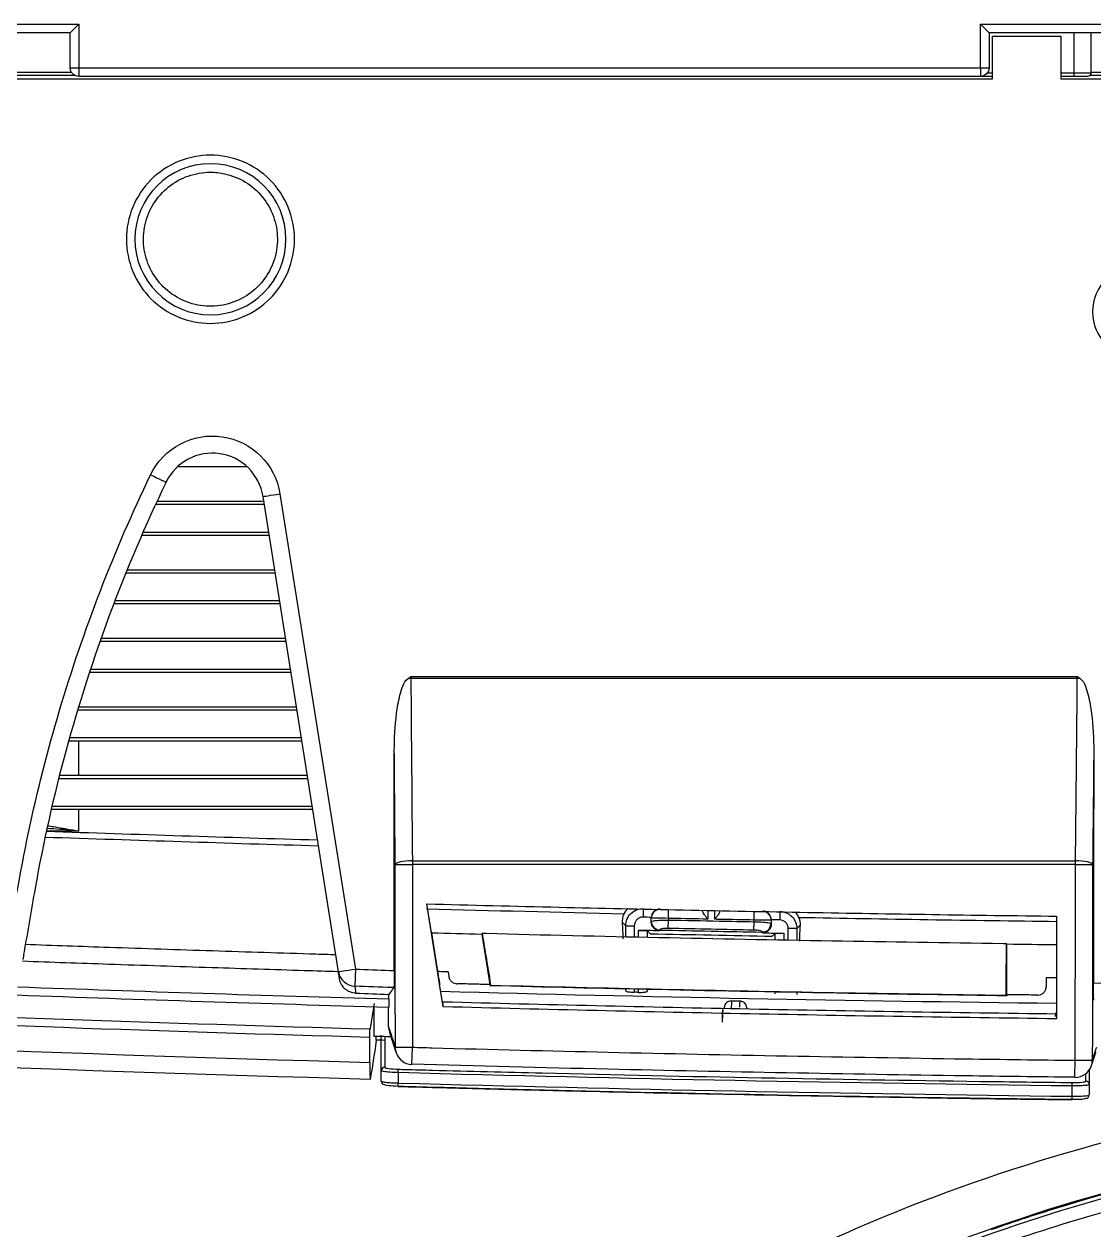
# Model space of a CAD drawing. Header units: millimetres. Extents: x 28 to 2974, y 8 to 3716.
# Drawn here: x 1768.4 to 1830.8, y 1207.4 to 1277.8 of the extents above; entities that cross this region are included whole.
import ezdxf

# ---------------------------------------------------------------- set-up
doc = ezdxf.new("R2010")
doc.units = ezdxf.units.MM
doc.layers.add('1LINE', color=7, linetype='CONTINUOUS')

msp = doc.modelspace()

# ---------------------------------------------------------------- linework, layer by layer
at = {"layer": '1LINE', "linetype": 'Continuous'}
for p, q in [((1760.193, 1277.801), (1771.543, 1277.801)), ((1771.043, 1277.301), (1760.693, 1277.301)), ((1771.543, 1277.801), (1771.043, 1277.301)), ((1771.043, 1275.251), (1771.043, 1277.301)), ((1771.543, 1277.801), (1771.543, 1275.251)), ((1824.193, 1275.251), (1824.193, 1277.801)), ((1824.193, 1277.801), (1835.543, 1277.801)), ((1824.193, 1277.801), (1824.693, 1277.301)), ((1835.043, 1277.301), (1824.693, 1277.301)), ((1824.693, 1277.301), (1824.693, 1275.251)), ((1829.66, 1274.951), (1829.66, 1277.301)), ((1830.643, 1277.301), (1830.643, 1274.951)), ((1824.893, 1277.101), (1828.893, 1277.101)), ((1824.893, 1274.601), (1824.893, 1277.101)), ((1828.893, 1277.101), (1828.893, 1274.601)), ((1771.543, 1275.251), (1771.543, 1274.751)), ((1771.543, 1275.251), (1824.193, 1275.251)), ((1824.193, 1275.251), (1824.193, 1274.751)), ((1764.893, 1274.601), (1824.893, 1274.601)), ((1771.325, 1274.801), (1766.576, 1274.801)), ((1766.644, 1275.001), (1771.11, 1275.001)), ((1824.193, 1274.751), (1771.543, 1274.751)), ((1824.893, 1274.751), (1824.193, 1274.751)), ((1824.593, 1274.951), (1824.893, 1274.951)), ((1828.893, 1274.951), (1829.66, 1274.951)), ((1829.657, 1274.751), (1828.893, 1274.751)), ((1828.893, 1274.601), (1888.893, 1274.601)), ((1830.443, 1274.751), (1829.657, 1274.751)), ((1829.66, 1274.951), (1830.643, 1274.951)), ((1835.325, 1274.801), (1830.576, 1274.801)), ((1830.644, 1275.001), (1835.11, 1275.001)), ((1781.383, 1251.961), (1777.3, 1251.961)), ((1782.379, 1249.761), (1776.023, 1249.761)), ((1776.116, 1249.961), (1782.347, 1249.961)), ((1786.707, 1222.495), (1782.304, 1250.233)), ((1783.292, 1250.39), (1787.695, 1222.652)), ((1782.665, 1247.961), (1775.215, 1247.961)), ((1775.303, 1248.161), (1782.633, 1248.161)), ((1783.014, 1245.761), (1774.291, 1245.761)), ((1774.372, 1245.961), (1782.982, 1245.961)), ((1773.66, 1244.161), (1783.268, 1244.161)), ((1783.3, 1243.961), (1773.583, 1243.961)), ((1783.649, 1241.761), (1772.778, 1241.761)), ((1772.848, 1241.961), (1783.617, 1241.961)), ((1783.935, 1239.961), (1772.165, 1239.961)), ((1772.231, 1240.161), (1783.903, 1240.161)), ((1790.934, 1239.726), (1829.849, 1239.726)), ((1829.847, 1239.613), (1790.935, 1239.613)), ((1771.533, 1237.961), (1784.252, 1237.961)), ((1771.556, 1237.961), (1771.556, 1237.991)), ((1784.284, 1237.761), (1771.472, 1237.761)), ((1784.57, 1235.961), (1770.95, 1235.961)), ((1771.006, 1236.161), (1784.538, 1236.161)), ((1771.556, 1233.961), (1771.556, 1235.961)), ((1784.919, 1233.761), (1770.367, 1233.761)), ((1770.417, 1233.961), (1784.887, 1233.961)), ((1769.979, 1232.161), (1785.173, 1232.161)), ((1785.205, 1231.961), (1769.932, 1231.961)), ((1771.556, 1230.701), (1771.556, 1231.961)), ((1771.556, 1230.701), (1769.689, 1230.701)), ((1791.021, 1228.975), (1791.021, 1228.75)), ((1791.021, 1228.975), (1829.743, 1228.975)), ((1829.743, 1228.75), (1791.021, 1228.75)), ((1829.743, 1228.75), (1829.743, 1228.975)), ((1792.821, 1220.451), (1791.867, 1226.46)), ((1791.961, 1225.869), (1791.867, 1226.46)), ((1804.501, 1226.18), (1804.49, 1225.68)), ((1805.974, 1225.614), (1805.984, 1226.114)), ((1808.271, 1226.084), (1808.271, 1225.567)), ((1808.676, 1225.559), (1808.676, 1226.076)), ((1810.974, 1225.514), (1810.983, 1226.014)), ((1812.487, 1226.02), (1812.478, 1225.52)), ((1792.119, 1224.875), (1792.073, 1225.165)), ((1803.275, 1225.389), (1803.277, 1225.387)), ((1803.479, 1224.529), (1803.479, 1225.18)), ((1803.479, 1225.18), (1803.979, 1225.18)), ((1803.979, 1225.18), (1803.979, 1224.517)), ((1804.974, 1225.423), (1804.974, 1225.629)), ((1804.974, 1225.387), (1804.974, 1225.399)), ((1805.964, 1225.027), (1805.974, 1225.516)), ((1805.974, 1225.614), (1805.974, 1225.516)), ((1810.964, 1224.927), (1810.974, 1225.416)), ((1810.974, 1225.416), (1810.974, 1225.514)), ((1811.974, 1225.534), (1811.974, 1225.509)), ((1811.974, 1225.509), (1811.974, 1225.302)), ((1811.974, 1225.279), (1811.974, 1225.266)), ((1828.633, 1225.741), (1828.633, 1219.752)), ((1792.135, 1224.772), (1792.495, 1222.508)), ((1795.079, 1224.726), (1795.079, 1224.696)), ((1795.079, 1224.696), (1795.547, 1221.746)), ((1804.233, 1224.511), (1804.233, 1224.913)), ((1804.733, 1224.898), (1804.733, 1224.5)), ((1812.215, 1224.351), (1812.215, 1224.748)), ((1812.715, 1224.743), (1812.715, 1224.342)), ((1813.469, 1225.02), (1812.969, 1225.02)), ((1812.969, 1224.337), (1812.969, 1225.02)), ((1813.469, 1225.02), (1813.469, 1224.327)), ((1825.733, 1224.128), (1825.714, 1224.129)), ((1825.733, 1224.128), (1825.737, 1224.098)), ((1825.737, 1221.158), (1825.737, 1224.098)), ((1787.695, 1222.652), (1787.659, 1221.653)), ((1793.105, 1222.488), (1793.147, 1222.223)), ((1792.777, 1220.729), (1792.614, 1221.755)), ((1828.033, 1222.141), (1828.033, 1221.639)), ((1789.654, 1220.915), (1789.654, 1221.179)), ((1803.479, 1221.38), (1803.479, 1221.495)), ((1803.979, 1221.483), (1803.979, 1221.3)), ((1804.233, 1221.294), (1804.233, 1221.477)), ((1804.733, 1221.465), (1804.733, 1221.353)), ((1812.215, 1221.202), (1812.215, 1221.318)), ((1813.469, 1221.293), (1813.469, 1221.179)), ((1788.789, 1218.728), (1788.789, 1220.444)), ((1788.543, 1217.208), (1788.543, 1218.664)), ((1790.993, 1217.092), (1791.021, 1218.091)), ((1789.203, 1216.112), (1789.203, 1216.716)), ((1790.203, 1216.608), (1790.208, 1216.807)), ((1829.711, 1216.331), (1829.723, 1217.331)), ((1790.197, 1215.806), (1790.203, 1216.004)), ((1790.203, 1216.608), (1790.203, 1216.004)), ((1829.545, 1215.834), (1829.547, 1216.033)), ((1790.197, 1215.806), (1790.197, 1215.806)), ((1829.544, 1215.231), (1829.545, 1215.834)), ((1830.545, 1215.91), (1830.544, 1215.307)), ((1829.542, 1215.033), (1829.544, 1215.231)), ((1829.542, 1215.032), (1829.542, 1215.033))]:
    msp.add_line(p, q, dxfattribs=at)
at = {"layer": '1LINE', "linetype": 'Continuous', "extrusion": (0, 0, -1)}
msp.add_circle((-1779.233, 1265.247), 4.41, dxfattribs=at)
at = {"layer": '1LINE', "linetype": 'Continuous', "extrusion": (3.83778e-22, 6.26757e-06, -1)}
msp.add_circle((-1833.436, 1261.012, 0.008), 2.7, dxfattribs=at)
at = {"layer": '1LINE', "linetype": 'Continuous', "extrusion": (6.12303e-17, -3.74928e-33, -1)}
for centre, radius, start, end in [((-1771.543, 1275.251), 0.5, 270, 0), ((-1830.443, 1274.951), 0.2, 180, 270)]:
    msp.add_arc(centre, radius, start, end, dxfattribs=at)
at = {"layer": '1LINE', "linetype": 'Continuous', "extrusion": (0, 0, -1)}
msp.add_arc((-1824.193, 1275.251), 0.5, 180, 270, dxfattribs=at)
at = {"layer": '1LINE', "linetype": 'Continuous', "extrusion": (3.83778e-22, 6.26757e-06, -1)}
msp.add_arc((-1779.341, 1249.763, 0.008), 4, 25.72412, 170.98068, dxfattribs=at)
at = {"layer": '1LINE', "linetype": 'Continuous', "extrusion": (-3.83778e-22, -6.26758e-06, 1)}
msp.add_arc((1779.341, 1249.763, -0.008), 3, 9.01932, 154.27588, dxfattribs=at)
at = {"layer": '1LINE', "linetype": 'Continuous'}
for centre, radius, start, end in [((1829.05, 1219.877), 0.5, 146.53984, 180), ((1791.021, 1218.091), 1, 197.95887, 268.42783), ((1829.723, 1217.331), 1, 269.32117, 341.71442)]:
    msp.add_arc(centre, radius, start, end, dxfattribs=at)
for centre, major_axis, ratio, start_param, end_param in [((1771.543, 1275.251), (0.5, 0), 0.000006, 3.141593, 4.712389), ((1824.193, 1275.251), (-0.5, 0), 0.000006, 1.570796, 3.141593), ((1829.657, 1274.951), (0, 0.2), 0.017452, 3.141593, 4.712389), ((1775.738, 1251.499), (0.901, -0.434), 0.000006, 4.712392, 6.283188), ((1783.292, 1250.39), (-0.988, -0.157), 0.000006, 0, 1.570794), ((1790.935, 1239.388), (-1, -0.008), 0.225398, 4.710568, 4.875109), ((1829.847, 1239.388), (-1, 0.01), 0.225395, 4.549664, 4.714603), ((1791.021, 1228.75), (-1, -0.008), 0.225398, 4.710568, 6.247356), ((1791.021, 1228.75), (-1, 0), 0.000006, 0.034907, 1.570796), ((1829.743, 1228.75), (-1, 0.01), 0.225395, 3.177422, 4.714603), ((1829.743, 1228.75), (-1, 0.002), 0.000006, 1.570796, 3.106663), ((1805.474, 1225.629), (-0.5, 0), 0.999962, 4.691197, 6.283185), ((1811.474, 1225.509), (0.5, 0), 0.999962, 0, 1.551934), ((1805.474, 1225.423), (0.5, 0), 0.978893, 3.141593, 4.691645), ((1787.695, 1222.652), (-0.988, -0.157), 0.000006, 0, 1.570794), ((1787.695, 1222.652), (-0.988, -0.157), 0.998705, 6.283166, 7.660641), ((1791.021, 1218.091), (0.951, 0.308), 0.993648, 2.826277, 3.1416), ((1791.021, 1218.091), (-1, 0), 0.000006, 0.034907, 1.570796), ((1789.403, 1216.716), (-0.2, 0), 0.994339, 4.684645, 6.283185), ((1829.723, 1217.331), (-1, 0.002), 0.000006, 1.570796, 3.106663), ((1829.723, 1217.331), (0.95, -0.314), 0.993798, 6.283174, 6.602433), ((1789.403, 1216.112), (0.2, 0), 0.994339, 3.141593, 4.684652), ((1830.345, 1215.911), (0.2, 0), 0.994344, 6.283179, 7.844359), ((1830.344, 1215.307), (-0.2, 0), 0.994344, 1.561176, 3.141586)]:
    msp.add_ellipse(centre, major_axis=major_axis, ratio=ratio, start_param=start_param, end_param=end_param, dxfattribs=at)
at = {"layer": '1LINE', "linetype": 'Continuous', "extrusion": (0, 0, -1)}
for centre, major_axis, ratio, start_param, end_param in [((1795.742, 1220.494), (0.794, -5), 0.008618, 3.704641, 4.467018), ((1825.741, 1220.494), (0, 5), 0.008727, 4.839736, 5.526365)]:
    msp.add_ellipse(centre, major_axis=major_axis, ratio=ratio, start_param=start_param, end_param=end_param, dxfattribs=at)
at = {"layer": '1LINE', "linetype": 'Continuous'}
for points, degree, knots in [([(1779.233, 1270.157), (1780.52, 1270.157), (1781.794, 1269.629), (1783.615, 1267.809), (1784.143, 1266.534), (1784.143, 1263.96), (1783.615, 1262.685), (1781.794, 1260.865), (1780.52, 1260.337), (1777.945, 1260.337), (1776.671, 1260.865), (1774.85, 1262.685), (1774.323, 1263.96), (1774.323, 1266.534), (1774.85, 1267.809), (1776.671, 1269.629), (1777.945, 1270.157), (1779.233, 1270.157)], 3, [0, 0, 0, 0, 0.125, 0.125, 0.25, 0.25, 0.375, 0.375, 0.5, 0.5, 0.625, 0.625, 0.75, 0.75, 0.875, 0.875, 1, 1, 1, 1]), ([(1779.234, 1269.157), (1778.795, 1269.157), (1778.351, 1269.082), (1777.526, 1268.792), (1777.132, 1268.574), (1776.449, 1268.027), (1776.149, 1267.691), (1775.685, 1266.949), (1775.514, 1266.533), (1775.322, 1265.679), (1775.298, 1265.23), (1775.399, 1264.361), (1775.526, 1263.929), (1775.909, 1263.142), (1776.171, 1262.776), (1776.793, 1262.161), (1777.161, 1261.902), (1777.952, 1261.527), (1778.385, 1261.405), (1779.255, 1261.313), (1779.705, 1261.341), (1780.556, 1261.542), (1780.971, 1261.717), (1781.708, 1262.189), (1782.041, 1262.492), (1782.58, 1263.18), (1782.795, 1263.576), (1783.076, 1264.405), (1783.147, 1264.849), (1783.138, 1265.724), (1783.058, 1266.167), (1782.76, 1266.99), (1782.538, 1267.381), (1781.984, 1268.059), (1781.645, 1268.355), (1780.898, 1268.812), (1780.481, 1268.978), (1779.784, 1269.128), (1779.507, 1269.157), (1779.234, 1269.157)], 3, [0, 0, 0, 0, 0.053693, 0.053693, 0.107394, 0.107394, 0.161094, 0.161094, 0.214788, 0.214788, 0.268483, 0.268483, 0.322177, 0.322177, 0.375876, 0.375876, 0.429576, 0.429576, 0.483277, 0.483277, 0.536977, 0.536977, 0.590672, 0.590672, 0.644367, 0.644367, 0.698061, 0.698061, 0.751759, 0.751759, 0.805459, 0.805459, 0.85916, 0.85916, 0.91286, 0.91286, 0.966555, 0.966555, 1, 1, 1, 1]), ([(1767.291, 1223.39), (1767.71, 1225.808), (1768.103, 1228.232), (1769.123, 1233.028), (1769.727, 1235.405), (1771.831, 1242.474), (1773.603, 1247.069), (1775.738, 1251.499)], 3, [0, 0, 0, 0, 0.25, 0.25, 0.5, 0.5, 1, 1, 1, 1]), ([(1776.639, 1251.065), (1774.231, 1246.067), (1772.261, 1240.782), (1770.076, 1232.757), (1769.475, 1230.071), (1768.877, 1226.702), (1768.774, 1226.095), (1768.557, 1224.842), (1768.428, 1224.092), (1768.298, 1223.342), (1768.277, 1223.219)], 3, [0, 0, 0, 0, 0.563505, 0.563505, 0.845258, 0.845258, 0.915696, 0.915696, 0.986135, 1, 1, 1, 1]), ([(1789.968, 1235.383), (1789.968, 1236.112), (1790.005, 1236.841), (1790.147, 1237.924), (1790.208, 1238.281), (1790.391, 1238.981), (1790.472, 1239.388), (1790.771, 1239.609)], 3, [0, 0, 0, 0, 0.5, 0.5, 0.75, 0.75, 1, 1, 1, 1]), ([(1790.771, 1239.609), (1790.823, 1239.647), (1790.876, 1239.685), (1790.93, 1239.724), (1790.932, 1239.725), (1790.934, 1239.726)], 3, [0, 0, 0, 0, 0.968409, 0.968409, 1, 1, 1, 1]), ([(1829.743, 1228.975), (1829.749, 1229.625), (1829.756, 1230.274), (1829.788, 1233.522), (1829.813, 1236.12), (1829.842, 1239.016), (1829.844, 1239.315), (1829.847, 1239.613)], 3, [0, 0, 0, 0, 0.183158, 0.183158, 0.915792, 0.915792, 1, 1, 1, 1]), ([(1829.849, 1239.726), (1829.851, 1239.725), (1829.853, 1239.724), (1829.907, 1239.685), (1829.96, 1239.647), (1830.012, 1239.609)], 3, [0, 0, 0, 0, 0.031801, 0.031801, 1, 1, 1, 1]), ([(1830.012, 1239.609), (1830.311, 1239.386), (1830.389, 1238.984), (1830.572, 1238.28), (1830.633, 1237.922), (1830.773, 1236.841), (1830.809, 1236.111), (1830.807, 1235.382)], 3, [0, 0, 0, 0, 0.25, 0.25, 0.5, 0.5, 1, 1, 1, 1]), ([(1790.022, 1228.75), (1790.016, 1229.399), (1790.011, 1230.049), (1789.993, 1232.26), (1789.981, 1233.822), (1789.968, 1235.383)], 3, [0, 0, 0, 0, 0.29373, 0.29373, 1, 1, 1, 1]), ([(1789.968, 1222.569), (1789.968, 1222.795), (1789.968, 1223.021), (1789.968, 1225.269), (1789.968, 1227.292), (1789.968, 1231.338), (1789.968, 1233.361), (1789.968, 1235.383)], 3, [0, 0, 0, 0, 0.052852, 0.052852, 0.526426, 0.526426, 1, 1, 1, 1]), ([(1830.807, 1235.382), (1830.789, 1233.469), (1830.77, 1231.557), (1830.748, 1229.345), (1830.745, 1229.047), (1830.742, 1228.748)], 3, [0, 0, 0, 0, 0.864958, 0.864958, 1, 1, 1, 1]), ([(1830.807, 1235.382), (1830.805, 1233.809), (1830.802, 1232.236), (1830.794, 1227.724), (1830.789, 1224.784), (1830.784, 1221.845)], 3, [0, 0, 0, 0, 0.348552, 0.348552, 1, 1, 1, 1]), ([(1771.556, 1230.701), (1771.061, 1230.75), (1770.427, 1230.813), (1769.795, 1230.85), (1769.657, 1230.857)], 3, [0, 0, 0, 0, 0.781645, 1, 1, 1, 1]), ([(1769.705, 1231.022), (1769.835, 1231.005), (1770.451, 1230.914), (1771.068, 1230.795), (1771.556, 1230.701)], 3, [0, 0, 0, 0, 0.210648, 1, 1, 1, 1]), ([(1858.461, 859.29), (1845.948, 859.283), (1833.459, 860.712), (1809.104, 866.4), (1797.472, 870.56), (1775.293, 881.515), (1764.734, 888.494), (1750.403, 900.581), (1745.888, 904.825), (1737.195, 913.585), (1733.032, 918.115), (1721.051, 932.12), (1713.747, 942.016), (1700.442, 962.872), (1694.421, 973.891), (1683.891, 996.439), (1679.396, 1007.898), (1671.757, 1031.135), (1668.598, 1042.91), (1663.638, 1066.78), (1661.818, 1078.869), (1659.316, 1103.31), (1658.652, 1115.674), (1658.128, 1140.267), (1658.258, 1152.49), (1658.853, 1176.822), (1659.291, 1188.933), (1660.26, 1210.736), (1660.788, 1220.441), (1661.424, 1230.111)], 3, [0, 0, 0, 0, 0.078081, 0.078081, 0.156162, 0.156162, 0.234242, 0.234242, 0.273283, 0.273283, 0.312323, 0.312323, 0.390404, 0.390404, 0.468485, 0.468485, 0.546565, 0.546565, 0.624646, 0.624646, 0.702727, 0.702727, 0.780808, 0.780808, 0.858888, 0.858888, 0.936969, 0.936969, 1, 1, 1, 1]), ([(1785.543, 1229.83), (1780.219, 1229.989), (1774.896, 1230.165), (1769.573, 1230.338), (1769.573, 1230.338), (1769.573, 1230.338)], 3, [0, 0, 0, 0, 0.999999, 0.999999, 1, 1, 1, 1]), ([(1785.488, 1230.173), (1780.207, 1230.33), (1774.926, 1230.505), (1769.645, 1230.676), (1769.645, 1230.676), (1769.645, 1230.676)], 3, [0, 0, 0, 0, 0.999997, 0.999997, 1, 1, 1, 1]), ([(1791.021, 1228.75), (1791.021, 1228.083), (1791.021, 1227.417), (1791.021, 1223.864), (1791.021, 1220.977), (1791.021, 1218.091)], 3, [0, 0, 0, 0, 0.187642, 0.187642, 1, 1, 1, 1]), ([(1829.723, 1217.331), (1829.724, 1217.998), (1829.725, 1218.664), (1829.731, 1221.998), (1829.736, 1224.664), (1829.741, 1227.804), (1829.742, 1228.277), (1829.743, 1228.75)], 3, [0, 0, 0, 0, 0.175147, 0.175147, 0.875735, 0.875735, 1, 1, 1, 1]), ([(1830.742, 1228.748), (1830.741, 1228.081), (1830.74, 1227.415), (1830.734, 1224.081), (1830.729, 1221.415), (1830.724, 1218.275), (1830.723, 1217.802), (1830.722, 1217.329)], 3, [0, 0, 0, 0, 0.175147, 0.175147, 0.875735, 0.875735, 1, 1, 1, 1]), ([(1664.649, 1226.015), (1663.908, 1214.06), (1663.323, 1202.055), (1661.956, 1166.671), (1661.257, 1143.218), (1662.555, 1107.901), (1663.409, 1096.075), (1666.27, 1072.533), (1668.254, 1060.877), (1673.521, 1037.841), (1676.796, 1026.459), (1684.638, 1003.972), (1689.224, 992.885), (1699.694, 971.425), (1705.551, 961.091), (1718.59, 941.265), (1725.798, 931.742), (1737.613, 918.264), (1741.691, 913.929), (1750.146, 905.601), (1754.512, 901.593), (1763.674, 894.065), (1768.468, 890.542), (1778.562, 884.066), (1783.832, 881.126), (1800.056, 873.305), (1811.262, 869.413), (1834.413, 864.127), (1846.438, 862.765), (1858.461, 862.771)], 3, [0, 0, 0, 0, 0.079119, 0.079119, 0.232599, 0.232599, 0.309339, 0.309339, 0.386079, 0.386079, 0.462819, 0.462819, 0.539559, 0.539559, 0.616299, 0.616299, 0.69304, 0.69304, 0.73141, 0.73141, 0.76978, 0.76978, 0.80815, 0.80815, 0.84652, 0.84652, 0.92326, 0.92326, 1, 1, 1, 1]), ([(1791.867, 1226.46), (1794.439, 1226.392), (1797.011, 1226.327), (1804.424, 1226.151), (1809.265, 1226.05), (1818.948, 1225.875), (1823.79, 1225.802), (1828.633, 1225.741)], 3, [0, 0, 0, 0, 0.209878, 0.209878, 0.604933, 0.604933, 1, 1, 1, 1]), ([(1792.073, 1225.165), (1792.073, 1225.165), (1792.072, 1225.17), (1792.068, 1225.196), (1792.063, 1225.225), (1792.05, 1225.307), (1792.042, 1225.361), (1792.022, 1225.485), (1792.01, 1225.557), (1791.986, 1225.708), (1791.974, 1225.789), (1791.961, 1225.869)], 3, [0, 0, 0, 0, 0.124916, 0.124916, 0.339931, 0.339931, 0.558757, 0.558757, 0.779435, 0.779435, 1, 1, 1, 1]), ([(1803.364, 1225.866), (1803.321, 1225.769), (1803.295, 1225.672), (1803.274, 1225.513), (1803.272, 1225.451), (1803.275, 1225.389)], 3, [0, 0, 0, 0, 0.60936, 0.60936, 1, 1, 1, 1]), ([(1803.622, 1226.186), (1803.547, 1226.125), (1803.482, 1226.053), (1803.404, 1225.939), (1803.383, 1225.903), (1803.364, 1225.866)], 3, [0, 0, 0, 0, 0.694072, 0.694072, 1, 1, 1, 1]), ([(1803.479, 1225.18), (1803.479, 1225.418), (1803.579, 1225.699), (1803.98, 1226.091), (1804.262, 1226.185), (1804.501, 1226.18)], 3, [0, 0, 0, 0, 0.5, 0.5, 1, 1, 1, 1]), ([(1805.484, 1226.159), (1805.428, 1226.154), (1805.316, 1226.145), (1805.158, 1226.057), (1805.016, 1225.905), (1804.988, 1225.748), (1804.974, 1225.67)], 3, [0, 0, 0, 0, 0.250957, 0.501577, 0.751525, 1, 1, 1, 1]), ([(1808.271, 1225.567), (1808.237, 1225.611), (1808.17, 1225.7), (1808.077, 1225.827), (1807.995, 1225.948), (1807.979, 1226.003), (1807.971, 1226.03)], 3, [0, 0, 0, 0, 0.250658, 0.50103, 0.750935, 1, 1, 1, 1]), ([(1808.976, 1226.01), (1808.969, 1225.983), (1808.953, 1225.93), (1808.872, 1225.812), (1808.778, 1225.688), (1808.71, 1225.602), (1808.676, 1225.559)], 3, [0, 0, 0, 0, 0.249116, 0.499008, 0.749361, 1, 1, 1, 1]), ([(1811.974, 1225.534), (1811.962, 1225.613), (1811.939, 1225.769), (1811.804, 1225.925), (1811.65, 1226.018), (1811.539, 1226.032), (1811.483, 1226.039)], 3, [0, 0, 0, 0, 0.248497, 0.498461, 0.749044, 1, 1, 1, 1]), ([(1812.487, 1226.02), (1812.72, 1226.016), (1812.991, 1225.915), (1813.373, 1225.526), (1813.469, 1225.254), (1813.469, 1225.02)], 3, [0, 0, 0, 0, 0.5, 0.5, 1, 1, 1, 1]), ([(1813.605, 1225.652), (1813.569, 1225.732), (1813.522, 1225.808), (1813.433, 1225.916), (1813.397, 1225.954), (1813.358, 1225.989)], 3, [0, 0, 0, 0, 0.630613, 0.630613, 1, 1, 1, 1]), ([(1803.479, 1225.18), (1803.44, 1225.221), (1803.4, 1225.261), (1803.333, 1225.33), (1803.305, 1225.358), (1803.277, 1225.387)], 3, [0, 0, 0, 0, 0.586446, 0.586446, 1, 1, 1, 1]), ([(1804.49, 1225.68), (1804.449, 1225.681), (1804.409, 1225.677), (1804.315, 1225.656), (1804.261, 1225.634), (1804.167, 1225.574), (1804.124, 1225.536), (1804.054, 1225.449), (1804.026, 1225.398), (1803.989, 1225.293), (1803.979, 1225.236), (1803.979, 1225.18)], 3, [0, 0, 0, 0, 0.151946, 0.151946, 0.363952, 0.363952, 0.575962, 0.575962, 0.787981, 0.787981, 1, 1, 1, 1]), ([(1804.974, 1225.423), (1804.994, 1225.438), (1805.033, 1225.467), (1805.305, 1225.497), (1805.632, 1225.515), (1805.865, 1225.516), (1805.974, 1225.516)], 3, [0, 0, 0, 0, 0.291836, 0.555744, 0.791761, 1, 1, 1, 1]), ([(1805.463, 1224.912), (1805.351, 1224.939), (1805.092, 1225.002), (1805.016, 1225.263), (1804.974, 1225.411)], 3, [0, 0, 0, 0, 0.433255, 1, 1, 1, 1]), ([(1805.463, 1224.887), (1805.41, 1224.888), (1805.357, 1224.899), (1805.259, 1224.937), (1805.213, 1224.964), (1805.126, 1225.033), (1805.086, 1225.077), (1805.021, 1225.177), (1804.996, 1225.236), (1804.977, 1225.326), (1804.974, 1225.356), (1804.974, 1225.387)], 3, [0, 0, 0, 0, 0.206865, 0.206865, 0.412445, 0.412445, 0.640585, 0.640585, 0.881872, 0.881872, 1, 1, 1, 1]), ([(1808.271, 1225.567), (1808.172, 1225.569), (1808.073, 1225.571), (1807.307, 1225.587), (1806.64, 1225.6), (1805.974, 1225.614)], 3, [0, 0, 0, 0, 0.129447, 0.129447, 1, 1, 1, 1]), ([(1805.974, 1225.516), (1806.959, 1225.496), (1807.945, 1225.476), (1809.612, 1225.443), (1810.293, 1225.429), (1810.974, 1225.416)], 3, [0, 0, 0, 0, 0.591399, 0.591399, 1, 1, 1, 1]), ([(1810.974, 1225.514), (1810.307, 1225.527), (1809.64, 1225.54), (1808.875, 1225.555), (1808.776, 1225.557), (1808.676, 1225.559)], 3, [0, 0, 0, 0, 0.870551, 0.870551, 1, 1, 1, 1]), ([(1810.974, 1225.416), (1811.109, 1225.412), (1811.418, 1225.403), (1811.86, 1225.362), (1811.934, 1225.324), (1811.974, 1225.302)], 3, [0, 0, 0, 0, 0.261407, 0.595005, 1, 1, 1, 1]), ([(1811.464, 1224.792), (1811.581, 1224.816), (1811.849, 1224.873), (1811.929, 1225.14), (1811.974, 1225.291)], 3, [0, 0, 0, 0, 0.434155, 1, 1, 1, 1]), ([(1811.974, 1225.266), (1811.974, 1225.21), (1811.964, 1225.154), (1811.927, 1225.048), (1811.899, 1224.998), (1811.829, 1224.91), (1811.786, 1224.872), (1811.691, 1224.813), (1811.638, 1224.791), (1811.545, 1224.77), (1811.504, 1224.766), (1811.464, 1224.766)], 3, [0, 0, 0, 0, 0.212389, 0.212389, 0.424778, 0.424778, 0.637164, 0.637164, 0.849542, 0.849542, 1, 1, 1, 1]), ([(1812.969, 1225.02), (1812.969, 1225.054), (1812.965, 1225.088), (1812.947, 1225.176), (1812.926, 1225.229), (1812.869, 1225.325), (1812.831, 1225.369), (1812.745, 1225.44), (1812.695, 1225.469), (1812.59, 1225.508), (1812.534, 1225.519), (1812.478, 1225.52)], 3, [0, 0, 0, 0, 0.129985, 0.129985, 0.347481, 0.347481, 0.564982, 0.564982, 0.782491, 0.782491, 1, 1, 1, 1]), ([(1813.671, 1225.219), (1813.643, 1225.191), (1813.615, 1225.164), (1813.548, 1225.098), (1813.508, 1225.059), (1813.469, 1225.02)], 3, [0, 0, 0, 0, 0.413584, 0.413584, 1, 1, 1, 1]), ([(1813.675, 1225.223), (1813.681, 1225.354), (1813.663, 1225.488), (1813.612, 1225.632), (1813.609, 1225.642), (1813.605, 1225.652)], 3, [0, 0, 0, 0, 0.933111, 0.933111, 1, 1, 1, 1]), ([(1792.119, 1224.875), (1792.123, 1224.847), (1792.128, 1224.819), (1792.133, 1224.784), (1792.134, 1224.778), (1792.135, 1224.772)], 3, [0, 0, 0, 0, 0.82353, 0.82353, 1, 1, 1, 1]), ([(1795.094, 1224.725), (1795.094, 1224.725), (1795.094, 1224.725), (1795.093, 1224.725), (1795.092, 1224.726), (1795.091, 1224.726), (1795.09, 1224.726), (1795.086, 1224.726), (1795.082, 1224.726), (1795.079, 1224.726)], 3, [0, 0, 0, 0, 0.017705, 0.017705, 0.160119, 0.160119, 0.269669, 0.269669, 1, 1, 1, 1]), ([(1825.711, 1224.129), (1825.645, 1224.13), (1825.579, 1224.131), (1822.18, 1224.177), (1818.847, 1224.229), (1812.149, 1224.346), (1808.783, 1224.412), (1802.052, 1224.556), (1798.687, 1224.634), (1795.247, 1224.722), (1795.17, 1224.724), (1795.094, 1224.725)], 3, [0, 0, 0, 0, 0.00649, 0.00649, 0.332928, 0.332928, 0.662698, 0.662698, 0.992503, 0.992503, 1, 1, 1, 1]), ([(1804.233, 1224.913), (1804.289, 1224.912), (1804.345, 1224.91), (1804.451, 1224.908), (1804.501, 1224.907), (1804.589, 1224.904), (1804.627, 1224.903), (1804.686, 1224.901), (1804.708, 1224.9), (1804.728, 1224.899), (1804.732, 1224.898), (1804.733, 1224.898)], 3, [0, 0, 0, 0, 0.216214, 0.216214, 0.432427, 0.432427, 0.648644, 0.648644, 0.86483, 0.86483, 1, 1, 1, 1]), ([(1805.463, 1224.887), (1805.3, 1224.89), (1805.137, 1224.894), (1804.892, 1224.899), (1804.81, 1224.901), (1804.563, 1224.906), (1804.398, 1224.909), (1804.233, 1224.913)], 3, [0, 0, 0, 0, 0.397713, 0.397713, 0.597206, 0.597206, 1, 1, 1, 1]), ([(1804.733, 1224.898), (1804.772, 1224.858), (1804.811, 1224.817), (1804.87, 1224.757), (1804.89, 1224.738), (1804.909, 1224.718)], 3, [0, 0, 0, 0, 0.668871, 0.668871, 1, 1, 1, 1]), ([(1805.964, 1225.027), (1805.909, 1225.028), (1805.853, 1225.027), (1805.749, 1225.022), (1805.7, 1225.018), (1805.613, 1225.005), (1805.575, 1224.998), (1805.515, 1224.98), (1805.492, 1224.969), (1805.468, 1224.95), (1805.463, 1224.942), (1805.463, 1224.933)], 3, [0, 0, 0, 0, 0.208844, 0.208844, 0.417596, 0.417596, 0.627728, 0.627728, 0.841816, 0.841816, 1, 1, 1, 1]), ([(1805.463, 1224.912), (1805.463, 1224.909), (1805.463, 1224.906), (1805.463, 1224.898), (1805.463, 1224.892), (1805.463, 1224.887)], 3, [0, 0, 0, 0, 0.344809, 0.344809, 1, 1, 1, 1]), ([(1811.465, 1224.813), (1811.465, 1224.821), (1811.46, 1224.83), (1811.437, 1224.85), (1811.415, 1224.861), (1811.354, 1224.882), (1811.316, 1224.891), (1811.229, 1224.907), (1811.18, 1224.913), (1811.076, 1224.923), (1811.02, 1224.926), (1810.964, 1224.927)], 3, [0, 0, 0, 0, 0.153201, 0.153201, 0.369387, 0.369387, 0.581116, 0.581116, 0.790477, 0.790477, 1, 1, 1, 1]), ([(1811.464, 1224.766), (1811.464, 1224.769), (1811.464, 1224.772), (1811.464, 1224.781), (1811.464, 1224.786), (1811.464, 1224.792)], 3, [0, 0, 0, 0, 0.344809, 0.344809, 1, 1, 1, 1]), ([(1811.464, 1224.766), (1811.634, 1224.763), (1811.804, 1224.76), (1812.056, 1224.755), (1812.137, 1224.754), (1812.384, 1224.749), (1812.55, 1224.746), (1812.715, 1224.743)], 3, [0, 0, 0, 0, 0.407359, 0.407359, 0.603658, 0.603658, 1, 1, 1, 1]), ([(1812.215, 1224.748), (1812.176, 1224.709), (1812.136, 1224.671), (1812.077, 1224.613), (1812.058, 1224.594), (1812.039, 1224.575)], 3, [0, 0, 0, 0, 0.668872, 0.668872, 1, 1, 1, 1]), ([(1812.215, 1224.748), (1812.215, 1224.749), (1812.226, 1224.749), (1812.264, 1224.749), (1812.292, 1224.749), (1812.363, 1224.748), (1812.406, 1224.748), (1812.501, 1224.747), (1812.555, 1224.746), (1812.644, 1224.744), (1812.68, 1224.744), (1812.715, 1224.743)], 3, [0, 0, 0, 0, 0.216095, 0.216095, 0.43219, 0.43219, 0.64828, 0.64828, 0.864389, 0.864389, 1, 1, 1, 1]), ([(1768.429, 1224.1), (1770.06, 1224.041), (1771.691, 1223.984), (1775.334, 1223.86), (1777.346, 1223.794), (1781.369, 1223.664), (1783.381, 1223.601), (1785.778, 1223.525), (1786.163, 1223.513), (1786.547, 1223.501)], 3, [0, 0, 0, 0, 0.270093, 0.270093, 0.603192, 0.603192, 0.936291, 0.936291, 1, 1, 1, 1]), ([(1786.707, 1222.495), (1786.041, 1222.516), (1785.374, 1222.537), (1782.914, 1222.615), (1781.12, 1222.672), (1777.313, 1222.795), (1775.301, 1222.861), (1771.611, 1222.986), (1769.934, 1223.045), (1768.257, 1223.106)], 3, [0, 0, 0, 0, 0.108342, 0.108342, 0.400073, 0.400073, 0.727281, 0.727281, 1, 1, 1, 1]), ([(1776.927, 887.005), (1776.575, 887.221), (1774.57, 888.462), (1767.38, 893.155), (1757.781, 900.673), (1747.57, 910.142), (1737.635, 920.32), (1724.232, 935.913), (1708.677, 958.186), (1694.014, 985.308), (1684.227, 1008.985), (1678.581, 1025.955), (1675.679, 1035.784), (1672.969, 1045.755), (1670.039, 1058.363), (1667.287, 1073.637), (1665.613, 1086.235), (1664.573, 1096.468), (1663.921, 1104.522), (1663.437, 1112.409), (1662.972, 1122.735), (1662.552, 1140.564), (1662.918, 1166.586), (1663.943, 1195.739), (1664.862, 1214.416), (1665.362, 1222.731)], 3, [0, 0, 0, 0, 0.003326, 0.018954, 0.069033, 0.101108, 0.130921, 0.183397, 0.266267, 0.348763, 0.430815, 0.471925, 0.492528, 0.513208, 0.554991, 0.596556, 0.638042, 0.657363, 0.679557, 0.703332, 0.721206, 0.763086, 0.847474, 0.931824, 1, 1, 1, 1]), ([(1786.771, 1222.092), (1786.766, 1222.126), (1786.76, 1222.159), (1786.739, 1222.293), (1786.723, 1222.394), (1786.707, 1222.495)], 3, [0, 0, 0, 0, 0.249678, 0.249678, 1, 1, 1, 1]), ([(1787.695, 1222.652), (1788.361, 1222.627), (1789.027, 1222.603), (1789.785, 1222.576), (1789.876, 1222.573), (1789.968, 1222.569)], 3, [0, 0, 0, 0, 0.87926, 0.87926, 1, 1, 1, 1]), ([(1789.968, 1222.569), (1789.968, 1222.457), (1789.967, 1222.344), (1789.965, 1222.133), (1789.963, 1222.032), (1789.958, 1221.857), (1789.955, 1221.781), (1789.948, 1221.663), (1789.945, 1221.619), (1789.939, 1221.582), (1789.937, 1221.574), (1789.935, 1221.571)], 3, [0, 0, 0, 0, 0.221912, 0.221912, 0.443836, 0.443836, 0.665598, 0.665598, 0.88728, 0.88728, 1, 1, 1, 1]), ([(1792.495, 1222.508), (1792.497, 1222.494), (1792.499, 1222.481), (1792.517, 1222.364), (1792.533, 1222.263), (1792.571, 1222.028), (1792.592, 1221.892), (1792.614, 1221.755)], 3, [0, 0, 0, 0, 0.050893, 0.050893, 0.450253, 0.450253, 1, 1, 1, 1]), ([(1793.105, 1222.488), (1792.938, 1222.493), (1792.771, 1222.499), (1792.567, 1222.505), (1792.531, 1222.506), (1792.495, 1222.508)], 3, [0, 0, 0, 0, 0.820929, 0.820929, 1, 1, 1, 1]), ([(1767.995, 1221.617), (1767.996, 1221.617), (1767.998, 1221.617), (1771.598, 1221.485), (1775.197, 1221.36), (1782.415, 1221.126), (1786.034, 1221.017), (1789.654, 1220.915)], 3, [0, 0, 0, 0, 0.000228, 0.000228, 0.498735, 0.498735, 1, 1, 1, 1]), ([(1787.723, 1221.248), (1787.611, 1221.252), (1787.499, 1221.276), (1787.29, 1221.358), (1787.192, 1221.417), (1787.022, 1221.563), (1786.949, 1221.652), (1786.832, 1221.854), (1786.79, 1221.972), (1786.771, 1222.092)], 3, [0, 0, 0, 0, 0.244507, 0.244507, 0.489001, 0.489001, 0.733693, 0.733693, 1, 1, 1, 1]), ([(1789.935, 1221.571), (1789.906, 1221.572), (1789.878, 1221.573), (1789.119, 1221.601), (1788.389, 1221.627), (1787.659, 1221.653)], 3, [0, 0, 0, 0, 0.03748, 0.03748, 1, 1, 1, 1]), ([(1787.659, 1221.653), (1787.664, 1221.62), (1787.669, 1221.586), (1787.691, 1221.451), (1787.707, 1221.35), (1787.723, 1221.248)], 3, [0, 0, 0, 0, 0.248129, 0.248129, 1, 1, 1, 1]), ([(1793.147, 1222.223), (1793.149, 1222.213), (1793.151, 1222.203), (1793.165, 1222.137), (1793.187, 1222.084), (1793.246, 1221.987), (1793.285, 1221.944), (1793.351, 1221.89), (1793.376, 1221.873), (1793.45, 1221.832), (1793.504, 1221.813), (1793.582, 1221.8), (1793.606, 1221.798), (1793.629, 1221.797)], 3, [0, 0, 0, 0, 0.04332, 0.04332, 0.288208, 0.288208, 0.533175, 0.533175, 0.657049, 0.657049, 0.8991, 0.8991, 1, 1, 1, 1]), ([(1795.547, 1221.746), (1795.26, 1221.754), (1794.973, 1221.761), (1794.334, 1221.778), (1793.981, 1221.787), (1793.629, 1221.796)], 3, [0, 0, 0, 0, 0.449164, 0.449164, 1, 1, 1, 1]), ([(1825.733, 1221.093), (1822.648, 1221.135), (1819.563, 1221.182), (1812.745, 1221.299), (1809.012, 1221.371), (1802.039, 1221.522), (1798.801, 1221.599), (1795.562, 1221.682)], 3, [0, 0, 0, 0, 0.306696, 0.306696, 0.677927, 0.677927, 1, 1, 1, 1]), ([(1795.591, 1221.715), (1798.923, 1221.63), (1802.255, 1221.552), (1808.939, 1221.408), (1812.291, 1221.343), (1818.994, 1221.225), (1822.346, 1221.174), (1825.698, 1221.129)], 3, [0, 0, 0, 0, 0.332083, 0.332083, 0.666039, 0.666039, 1, 1, 1, 1]), ([(1827.526, 1221.135), (1827.535, 1221.135), (1827.543, 1221.135), (1827.607, 1221.137), (1827.663, 1221.149), (1827.752, 1221.184), (1827.788, 1221.204), (1827.866, 1221.259), (1827.907, 1221.3), (1827.972, 1221.392), (1827.997, 1221.444), (1828.026, 1221.544), (1828.033, 1221.592), (1828.033, 1221.639)], 3, [0, 0, 0, 0, 0.031594, 0.031594, 0.242887, 0.242887, 0.393048, 0.393048, 0.606769, 0.606769, 0.820406, 0.820406, 1, 1, 1, 1]), ([(1828.633, 1222.134), (1828.5, 1222.135), (1828.366, 1222.137), (1828.166, 1222.139), (1828.1, 1222.14), (1828.033, 1222.141)], 3, [0, 0, 0, 0, 0.665283, 0.665283, 1, 1, 1, 1]), ([(1830.815, 1220.846), (1830.811, 1220.852), (1830.807, 1220.878), (1830.8, 1220.965), (1830.797, 1221.026), (1830.791, 1221.176), (1830.789, 1221.266), (1830.786, 1221.463), (1830.784, 1221.572), (1830.784, 1221.736), (1830.784, 1221.79), (1830.784, 1221.845)], 3, [0, 0, 0, 0, 0.223316, 0.223316, 0.446633, 0.446633, 0.669924, 0.669924, 0.893101, 0.893101, 1, 1, 1, 1]), ([(1830.784, 1221.845), (1833.059, 1221.819), (1835.334, 1221.796), (1838.767, 1221.766), (1839.925, 1221.757), (1841.193, 1221.748), (1841.304, 1221.747), (1841.415, 1221.746)], 3, [0, 0, 0, 0, 0.642071, 0.642071, 0.968774, 0.968774, 1, 1, 1, 1]), ([(1789.634, 1220.419), (1786.016, 1220.52), (1782.398, 1220.629), (1775.158, 1220.864), (1771.536, 1220.989), (1767.84, 1221.125), (1767.766, 1221.128), (1767.693, 1221.131)], 3, [0, 0, 0, 0, 0.494662, 0.494662, 0.989914, 0.989914, 1, 1, 1, 1]), ([(1789.654, 1220.915), (1789.654, 1220.859), (1789.653, 1220.803), (1789.652, 1220.697), (1789.651, 1220.647), (1789.649, 1220.559), (1789.647, 1220.521), (1789.644, 1220.462), (1789.642, 1220.44), (1789.638, 1220.416), (1789.636, 1220.413), (1789.634, 1220.419)], 3, [0, 0, 0, 0, 0.20082, 0.20082, 0.401646, 0.401646, 0.602381, 0.602381, 0.80311, 0.80311, 1, 1, 1, 1]), ([(1789.935, 1221.571), (1789.89, 1221.509), (1789.846, 1221.447), (1789.752, 1221.316), (1789.703, 1221.248), (1789.654, 1221.179)], 3, [0, 0, 0, 0, 0.473431, 0.473431, 1, 1, 1, 1]), ([(1803.479, 1221.38), (1803.48, 1221.372), (1803.49, 1221.364), (1803.529, 1221.348), (1803.557, 1221.341), (1803.629, 1221.327), (1803.673, 1221.321), (1803.77, 1221.31), (1803.824, 1221.306), (1803.912, 1221.302), (1803.946, 1221.301), (1803.979, 1221.3)], 3, [0, 0, 0, 0, 0.218969, 0.218969, 0.437974, 0.437974, 0.656362, 0.656362, 0.872892, 0.872892, 1, 1, 1, 1]), ([(1804.233, 1221.294), (1804.288, 1221.293), (1804.344, 1221.293), (1804.449, 1221.296), (1804.499, 1221.299), (1804.586, 1221.306), (1804.624, 1221.311), (1804.684, 1221.323), (1804.706, 1221.33), (1804.728, 1221.342), (1804.732, 1221.348), (1804.733, 1221.353)], 3, [0, 0, 0, 0, 0.213378, 0.213378, 0.426726, 0.426726, 0.640585, 0.640585, 0.856193, 0.856193, 1, 1, 1, 1]), ([(1827.526, 1221.134), (1827.194, 1221.139), (1826.861, 1221.143), (1826.265, 1221.151), (1826.001, 1221.154), (1825.737, 1221.158)], 3, [0, 0, 0, 0, 0.557452, 0.557452, 1, 1, 1, 1]), ([(1828.633, 1220.028), (1822.656, 1220.102), (1816.68, 1220.197), (1804.728, 1220.43), (1798.752, 1220.569), (1792.777, 1220.729)], 3, [0, 0, 0, 0, 0.499987, 0.499987, 1, 1, 1, 1]), ([(1828.633, 1219.752), (1822.663, 1219.825), (1816.694, 1219.92), (1804.757, 1220.153), (1798.789, 1220.291), (1792.821, 1220.451)], 3, [0, 0, 0, 0, 0.499987, 0.499987, 1, 1, 1, 1]), ([(1809.126, 1219.555), (1809.126, 1219.558), (1809.127, 1219.561), (1809.128, 1219.648), (1809.13, 1219.733), (1809.133, 1219.889), (1809.135, 1219.964), (1809.138, 1220.093), (1809.139, 1220.15), (1809.141, 1220.234), (1809.141, 1220.265), (1809.142, 1220.299), (1809.142, 1220.301), (1809.142, 1220.28), (1809.141, 1220.256), (1809.14, 1220.185), (1809.139, 1220.135), (1809.136, 1220.014), (1809.135, 1219.944), (1809.132, 1219.841), (1809.132, 1219.814), (1809.131, 1219.786)], 3, [0, 0, 0, 0, 0.004063, 0.004063, 0.124685, 0.124685, 0.243688, 0.243688, 0.366207, 0.366207, 0.483982, 0.483982, 0.601982, 0.601982, 0.716574, 0.716574, 0.837518, 0.837518, 0.958051, 0.958051, 1, 1, 1, 1]), ([(1809.657, 1220.786), (1809.638, 1220.787), (1809.599, 1220.786), (1809.52, 1220.774), (1809.428, 1220.739), (1809.339, 1220.666), (1809.269, 1220.556), (1809.23, 1220.443), (1809.213, 1220.368), (1809.209, 1220.351)], 3, [0, 0, 0, 0, 0.061126, 0.12617, 0.276352, 0.460807, 0.679662, 0.92983, 1, 1, 1, 1]), ([(1809.652, 1220.786), (1809.653, 1220.787), (1809.652, 1220.777), (1809.649, 1220.63), (1809.644, 1220.397), (1809.643, 1220.354)], 3, [0, 0, 0, 0, 0.111546, 0.844162, 1, 1, 1, 1]), ([(1810.145, 1220.426), (1810.145, 1220.439), (1810.147, 1220.55), (1810.151, 1220.7), (1810.153, 1220.772), (1810.153, 1220.777), (1810.153, 1220.776)], 3, [0, 0, 0, 0, 0.058764, 0.49521, 0.866586, 1, 1, 1, 1]), ([(1810.573, 1220.319), (1810.572, 1220.327), (1810.559, 1220.4), (1810.528, 1220.516), (1810.463, 1220.638), (1810.379, 1220.716), (1810.29, 1220.757), (1810.21, 1220.773), (1810.172, 1220.775), (1810.153, 1220.776)], 3, [0, 0, 0, 0, 0.035946, 0.30121, 0.531073, 0.722478, 0.875007, 0.93966, 1, 1, 1, 1]), ([(1790.022, 1220.027), (1790.022, 1219.917), (1790.022, 1219.633), (1790.022, 1219.162), (1790.022, 1218.627), (1790.022, 1218.266), (1790.022, 1218.091)], 3, [0, 0, 0, 0, 0.17, 0.44, 0.73, 1, 1, 1, 1]), ([(1788.543, 1218.664), (1788.543, 1218.72), (1788.543, 1218.777), (1788.543, 1218.882), (1788.544, 1218.933), (1788.545, 1219.02), (1788.546, 1219.058), (1788.547, 1219.118), (1788.548, 1219.139), (1788.55, 1219.156), (1788.55, 1219.159), (1788.55, 1219.161)], 3, [0, 0, 0, 0, 0.230561, 0.230561, 0.461128, 0.461128, 0.691606, 0.691606, 0.922001, 0.922001, 1, 1, 1, 1]), ([(1789.203, 1216.716), (1789.203, 1216.833), (1789.203, 1217.215), (1789.203, 1217.524), (1789.203, 1217.716), (1789.203, 1218.008), (1789.203, 1218.236), (1789.203, 1218.515), (1789.203, 1218.795)], 2, [0, 0, 0, 0.25, 0.25, 0.5, 0.5, 0.75, 0.75, 1, 1, 1]), ([(1789.634, 1219.284), (1789.65, 1219.233), (1789.666, 1219.183), (1789.725, 1218.999), (1789.768, 1218.866), (1789.881, 1218.52), (1789.951, 1218.308), (1790.022, 1218.091)], 3, [0, 0, 0, 0, 0.123469, 0.123469, 0.456362, 0.456362, 1, 1, 1, 1]), ([(1789.77, 1218.701), (1789.692, 1218.703), (1789.614, 1218.705), (1789.287, 1218.714), (1789.038, 1218.721), (1788.789, 1218.728)], 3, [0, 0, 0, 0, 0.238819, 0.238819, 1, 1, 1, 1]), ([(1788.912, 1218.506), (1788.911, 1218.498), (1788.91, 1218.5), (1788.908, 1218.523), (1788.907, 1218.544), (1788.905, 1218.602), (1788.905, 1218.639), (1788.904, 1218.695), (1788.904, 1218.708), (1788.904, 1218.722)], 3, [0, 0, 0, 0, 0.303431, 0.303431, 0.606853, 0.606853, 0.910394, 0.910394, 1, 1, 1, 1]), ([(1791.021, 1218.091), (1791.41, 1218.081), (1791.799, 1218.07), (1795.609, 1217.967), (1799.03, 1217.882), (1805.931, 1217.724), (1809.412, 1217.652), (1816.374, 1217.523), (1819.855, 1217.465), (1825.465, 1217.384), (1827.594, 1217.356), (1829.723, 1217.331)], 3, [0, 0, 0, 0, 0.030162, 0.030162, 0.295368, 0.295368, 0.565175, 0.565175, 0.834982, 0.834982, 1, 1, 1, 1]), ([(1830.722, 1217.329), (1830.771, 1217.476), (1830.82, 1217.622), (1830.906, 1217.879), (1830.943, 1217.991), (1830.98, 1218.104)], 3, [0, 0, 0, 0, 0.565928, 0.565928, 1, 1, 1, 1]), ([(1788.543, 1217.208), (1788.543, 1217.096), (1788.543, 1216.983), (1788.544, 1216.771), (1788.545, 1216.67), (1788.548, 1216.495), (1788.549, 1216.419), (1788.552, 1216.3), (1788.554, 1216.256), (1788.557, 1216.217), (1788.558, 1216.209), (1788.56, 1216.207), (1788.561, 1216.208), (1788.562, 1216.213)], 3, [0, 0, 0, 0, 0.201525, 0.201525, 0.403048, 0.403048, 0.604604, 0.604604, 0.806137, 0.806137, 0.926683, 0.926683, 1, 1, 1, 1]), ([(1790.203, 1216.608), (1790.083, 1216.613), (1789.791, 1216.624), (1789.332, 1216.663), (1789.249, 1216.697), (1789.203, 1216.716)], 3, [0, 0, 0, 0, 0.231347, 0.565377, 1, 1, 1, 1]), ([(1790.208, 1216.807), (1790.342, 1216.803), (1790.475, 1216.799), (1791.141, 1216.781), (1791.674, 1216.767), (1794.34, 1216.695), (1796.473, 1216.641), (1807.136, 1216.383), (1815.669, 1216.22), (1825.983, 1216.077), (1827.765, 1216.054), (1829.547, 1216.033)], 3, [0, 0, 0, 0, 0.010166, 0.010166, 0.050829, 0.050829, 0.213484, 0.213484, 0.864117, 0.864117, 1, 1, 1, 1]), ([(1829.711, 1216.337), (1827.581, 1216.362), (1825.451, 1216.39), (1819.839, 1216.471), (1816.357, 1216.528), (1809.392, 1216.658), (1805.91, 1216.73), (1798.616, 1216.897), (1794.805, 1216.993), (1790.994, 1217.097)], 3, [0, 0, 0, 0, 0.165018, 0.165018, 0.434825, 0.434825, 0.704631, 0.704631, 1, 1, 1, 1]), ([(1830.547, 1216.821), (1830.546, 1216.65), (1830.546, 1216.409), (1830.545, 1216.024), (1830.545, 1215.91)], 2, [0, 0, 0, 0.438715, 0.438715, 1, 1, 1]), ([(1789.203, 1216.112), (1789.23, 1216.097), (1789.28, 1216.07), (1789.599, 1216.037), (1789.917, 1216.014), (1790.118, 1216.007), (1790.203, 1216.004)], 3, [0, 0, 0, 0, 0.336326, 0.615443, 0.836801, 1, 1, 1, 1]), ([(1790.197, 1215.806), (1790.963, 1215.785), (1792.219, 1215.751), (1793.975, 1215.705), (1795.465, 1215.666), (1796.965, 1215.629), (1798.465, 1215.592), (1799.965, 1215.556), (1803.714, 1215.468), (1810.464, 1215.324), (1817.107, 1215.207), (1821.393, 1215.142), (1822.572, 1215.124), (1823.751, 1215.107), (1824.923, 1215.091), (1826.086, 1215.076), (1827.624, 1215.056), (1828.775, 1215.042), (1829.542, 1215.033)], 3, [0, 0, 0, 0, 0.058409, 0.095782, 0.133907, 0.172032, 0.210157, 0.248282, 0.286406, 0.496094, 0.762968, 0.792924, 0.822879, 0.852834, 0.88279, 0.912228, 0.941535, 1, 1, 1, 1]), ([(1829.542, 1215.032), (1829.408, 1215.034), (1829.275, 1215.035), (1828.608, 1215.043), (1828.075, 1215.05), (1825.409, 1215.083), (1823.276, 1215.113), (1812.61, 1215.274), (1804.078, 1215.447), (1793.764, 1215.709), (1791.981, 1215.756), (1790.197, 1215.806)], 3, [0, 0, 0, 0, 0.010165, 0.010165, 0.050823, 0.050823, 0.213455, 0.213455, 0.864002, 0.864002, 1, 1, 1, 1]), ([(1808.479, 1203.389), (1815.903, 1207.433), (1823.866, 1210.609), (1836.695, 1213.911), (1841.126, 1214.751), (1845.609, 1215.302)], 3, [0, 0, 0, 0, 0.66071, 0.66071, 1, 1, 1, 1]), ([(1829.544, 1215.231), (1829.691, 1215.232), (1830.011, 1215.234), (1830.441, 1215.261), (1830.508, 1215.291), (1830.544, 1215.307)], 3, [0, 0, 0, 0, 0.283284, 0.616691, 1, 1, 1, 1]), ([(1830.545, 1215.91), (1830.525, 1215.898), (1830.485, 1215.874), (1830.212, 1215.85), (1829.886, 1215.835), (1829.654, 1215.835), (1829.545, 1215.834)], 3, [0, 0, 0, 0, 0.292612, 0.556823, 0.792608, 1, 1, 1, 1]), ([(1858.461, 1213.259), (1856.309, 1213.259), (1854.11, 1213.19), (1849.79, 1212.913), (1847.64, 1212.705), (1841.22, 1211.875), (1836.955, 1211.039), (1824.479, 1207.759), (1816.686, 1204.586), (1809.437, 1200.57)], 3, [0, 0, 0, 0, 0.125, 0.125, 0.25, 0.25, 0.5, 0.5, 1, 1, 1, 1]), ([(1856.469, 1213.175), (1847.1, 1212.995), (1837.798, 1211.496), (1827.57, 1208.374), (1826.178, 1207.916), (1824.8, 1207.429)], 3, [0, 0, 0, 0, 0.862531, 0.862531, 1, 1, 1, 1]), ([(1813.625, 1202.483), (1820.061, 1205.678), (1827.104, 1208.284), (1841.541, 1211.844), (1848.919, 1212.824), (1856.453, 1212.97)], 3, [0, 0, 0, 0, 0.5, 0.5, 1, 1, 1, 1]), ([(1808.479, 1203.389), (1785.554, 1204.989), (1762.63, 1206.609), (1716.751, 1209.461), (1693.796, 1210.674), (1670.837, 1211.809)], 3, [0, 0, 0, 0, 0.5, 0.5, 1, 1, 1, 1]), ([(1856.45, 1212.17), (1854.806, 1212.115), (1851.62, 1212.008), (1847.011, 1211.571), (1842.722, 1210.982), (1837.79, 1210.089), (1832.152, 1208.754), (1825.815, 1206.799), (1820.735, 1204.855), (1816.743, 1203.112), (1814.795, 1202.163), (1813.78, 1201.669)], 3, [0, 0, 0, 0, 0.109847, 0.212895, 0.30949, 0.399877, 0.549503, 0.699815, 0.849879, 0.921756, 1, 1, 1, 1])]:
    msp.add_open_spline(points, degree=degree, knots=knots, dxfattribs=at)
for points, degree in [([(1790.934, 1239.726), (1790.934, 1239.688), (1790.934, 1239.65), (1790.935, 1239.613)], 3), ([(1790.935, 1239.613), (1790.964, 1236.067), (1790.992, 1232.521), (1791.021, 1228.975)], 3), ([(1829.847, 1239.613), (1829.848, 1239.65), (1829.849, 1239.688), (1829.849, 1239.726)], 3), ([(1790.022, 1220.027), (1790.022, 1222.935), (1790.022, 1225.842), (1790.022, 1228.75)], 3), ([(1803.364, 1225.866), (1799.527, 1225.954), (1795.691, 1226.051), (1791.855, 1226.158)], 3), ([(1803.275, 1225.389), (1803.289, 1225.054), (1803.304, 1224.728), (1803.318, 1224.414)], 3), ([(1804.974, 1225.67), (1804.813, 1225.673), (1804.651, 1225.677), (1804.49, 1225.68)], 3), ([(1804.974, 1225.629), (1804.974, 1225.638), (1804.974, 1225.646), (1804.974, 1225.655)], 3), ([(1805.974, 1225.614), (1805.45, 1225.619), (1804.974, 1225.624), (1804.974, 1225.629)], 3), ([(1811.974, 1225.509), (1811.974, 1225.511), (1811.497, 1225.513), (1810.974, 1225.514)], 3), ([(1812.478, 1225.52), (1812.31, 1225.523), (1812.142, 1225.526), (1811.974, 1225.529)], 3), ([(1828.632, 1225.417), (1823.623, 1225.48), (1818.614, 1225.558), (1813.605, 1225.652)], 3), ([(1813.633, 1224.28), (1813.647, 1224.585), (1813.661, 1224.899), (1813.675, 1225.223)], 3), ([(1813.675, 1225.223), (1813.673, 1225.221), (1813.671, 1225.219)], 2), ([(1792.135, 1224.772), (1793.116, 1224.746), (1794.098, 1224.721), (1795.079, 1224.696)], 3), ([(1804.909, 1224.718), (1807.285, 1224.667), (1809.662, 1224.619), (1812.039, 1224.575)], 3), ([(1805.463, 1224.933), (1805.463, 1224.926), (1805.463, 1224.919), (1805.463, 1224.912)], 3), ([(1811.464, 1224.792), (1809.464, 1224.829), (1807.464, 1224.87), (1805.463, 1224.912)], 3), ([(1810.964, 1224.927), (1809.297, 1224.959), (1807.63, 1224.992), (1805.964, 1225.027)], 3), ([(1811.465, 1224.792), (1811.465, 1224.799), (1811.465, 1224.806), (1811.465, 1224.813)], 3), ([(1825.711, 1224.129), (1825.712, 1224.129), (1825.713, 1224.129), (1825.714, 1224.129)], 3), ([(1828.633, 1224.061), (1827.667, 1224.073), (1826.702, 1224.085), (1825.737, 1224.098)], 3), ([(1673.56, 1223.127), (1711.836, 1220.268), (1750.174, 1218.292), (1788.543, 1217.208)], 3), ([(1788.562, 1216.213), (1750.163, 1217.297), (1711.793, 1219.274), (1673.485, 1222.136)], 3), ([(1795.547, 1221.746), (1795.552, 1221.725), (1795.557, 1221.703), (1795.562, 1221.682)], 3), ([(1795.562, 1221.682), (1795.572, 1221.693), (1795.581, 1221.704), (1795.591, 1221.715)], 3), ([(1787.723, 1221.248), (1788.367, 1221.225), (1789.01, 1221.202), (1789.654, 1221.179)], 3), ([(1792.672, 1221.355), (1804.657, 1221.037), (1816.644, 1220.806), (1828.632, 1220.661)], 3), ([(1804.233, 1221.294), (1804.148, 1221.296), (1804.064, 1221.298), (1803.979, 1221.3)], 3), ([(1825.698, 1221.129), (1825.709, 1221.117), (1825.721, 1221.105), (1825.733, 1221.093)], 3), ([(1825.737, 1221.158), (1825.736, 1221.136), (1825.734, 1221.115), (1825.733, 1221.093)], 3), ([(1752.779, 1220.431), (1764.699, 1219.922), (1776.624, 1219.498), (1788.55, 1219.161)], 3), ([(1788.789, 1220.641), (1788.709, 1220.109), (1788.63, 1219.645), (1788.55, 1219.161)], 3), ([(1789.634, 1219.284), (1789.634, 1220.419)], 1), ([(1792.777, 1220.729), (1792.791, 1220.637), (1792.806, 1220.544), (1792.821, 1220.451)], 3), ([(1810.157, 1220.776), (1809.623, 1220.787)], 1), ([(1788.543, 1218.664), (1776.618, 1219.001), (1764.697, 1219.424), (1752.779, 1219.933)], 3), ([(1789.634, 1219.276), (1789.634, 1219.279), (1789.634, 1219.282), (1789.634, 1219.284)], 3), ([(1789.634, 1219.276), (1789.635, 1219.18), (1789.649, 1219.083), (1789.678, 1218.99)], 3), ([(1789.679, 1218.99), (1789.88, 1218.334), (1790.069, 1217.782)], 2), ([(1788.912, 1218.506), (1788.796, 1217.607), (1788.679, 1216.925), (1788.562, 1216.213)], 3), ([(1789.408, 1218.492), (1789.243, 1218.497), (1789.077, 1218.501), (1788.912, 1218.506)], 3), ([(1789.408, 1218.684), (1789.407, 1218.044), (1789.408, 1217.495), (1789.408, 1216.914)], 3), ([(1830.672, 1217.016), (1830.799, 1217.4), (1830.931, 1217.797)], 2), ([(1789.408, 1216.914), (1789.408, 1216.869), (1789.782, 1216.819), (1790.208, 1216.807)], 3), ([(1829.545, 1215.834), (1816.429, 1215.988), (1803.315, 1216.246), (1790.203, 1216.608)], 3), ([(1790.203, 1216.004), (1803.315, 1215.643), (1816.428, 1215.385), (1829.544, 1215.231)], 3), ([(1829.547, 1216.033), (1829.973, 1216.028), (1830.347, 1216.064), (1830.347, 1216.109)], 3), ([(1830.347, 1216.109), (1830.348, 1216.26), (1830.348, 1216.408), (1830.348, 1216.557)], 3), ([(1790.197, 1215.806), (1789.772, 1215.817), (1789.397, 1215.868), (1789.397, 1215.913)], 3), ([(1830.525, 1215.894), (1830.542, 1215.946)], 1), ([(1830.342, 1215.108), (1830.342, 1215.063), (1829.968, 1215.027), (1829.542, 1215.032)], 3)]:
    msp.add_open_spline(points, degree=degree, dxfattribs=at)
msp.add_rational_spline([(1811.465, 1224.813), (1811.974, 1224.804), (1811.974, 1225.302)], [1, 0.700548933857, 1], degree=2, dxfattribs=at)

doc.saveas('drawing.dxf')
